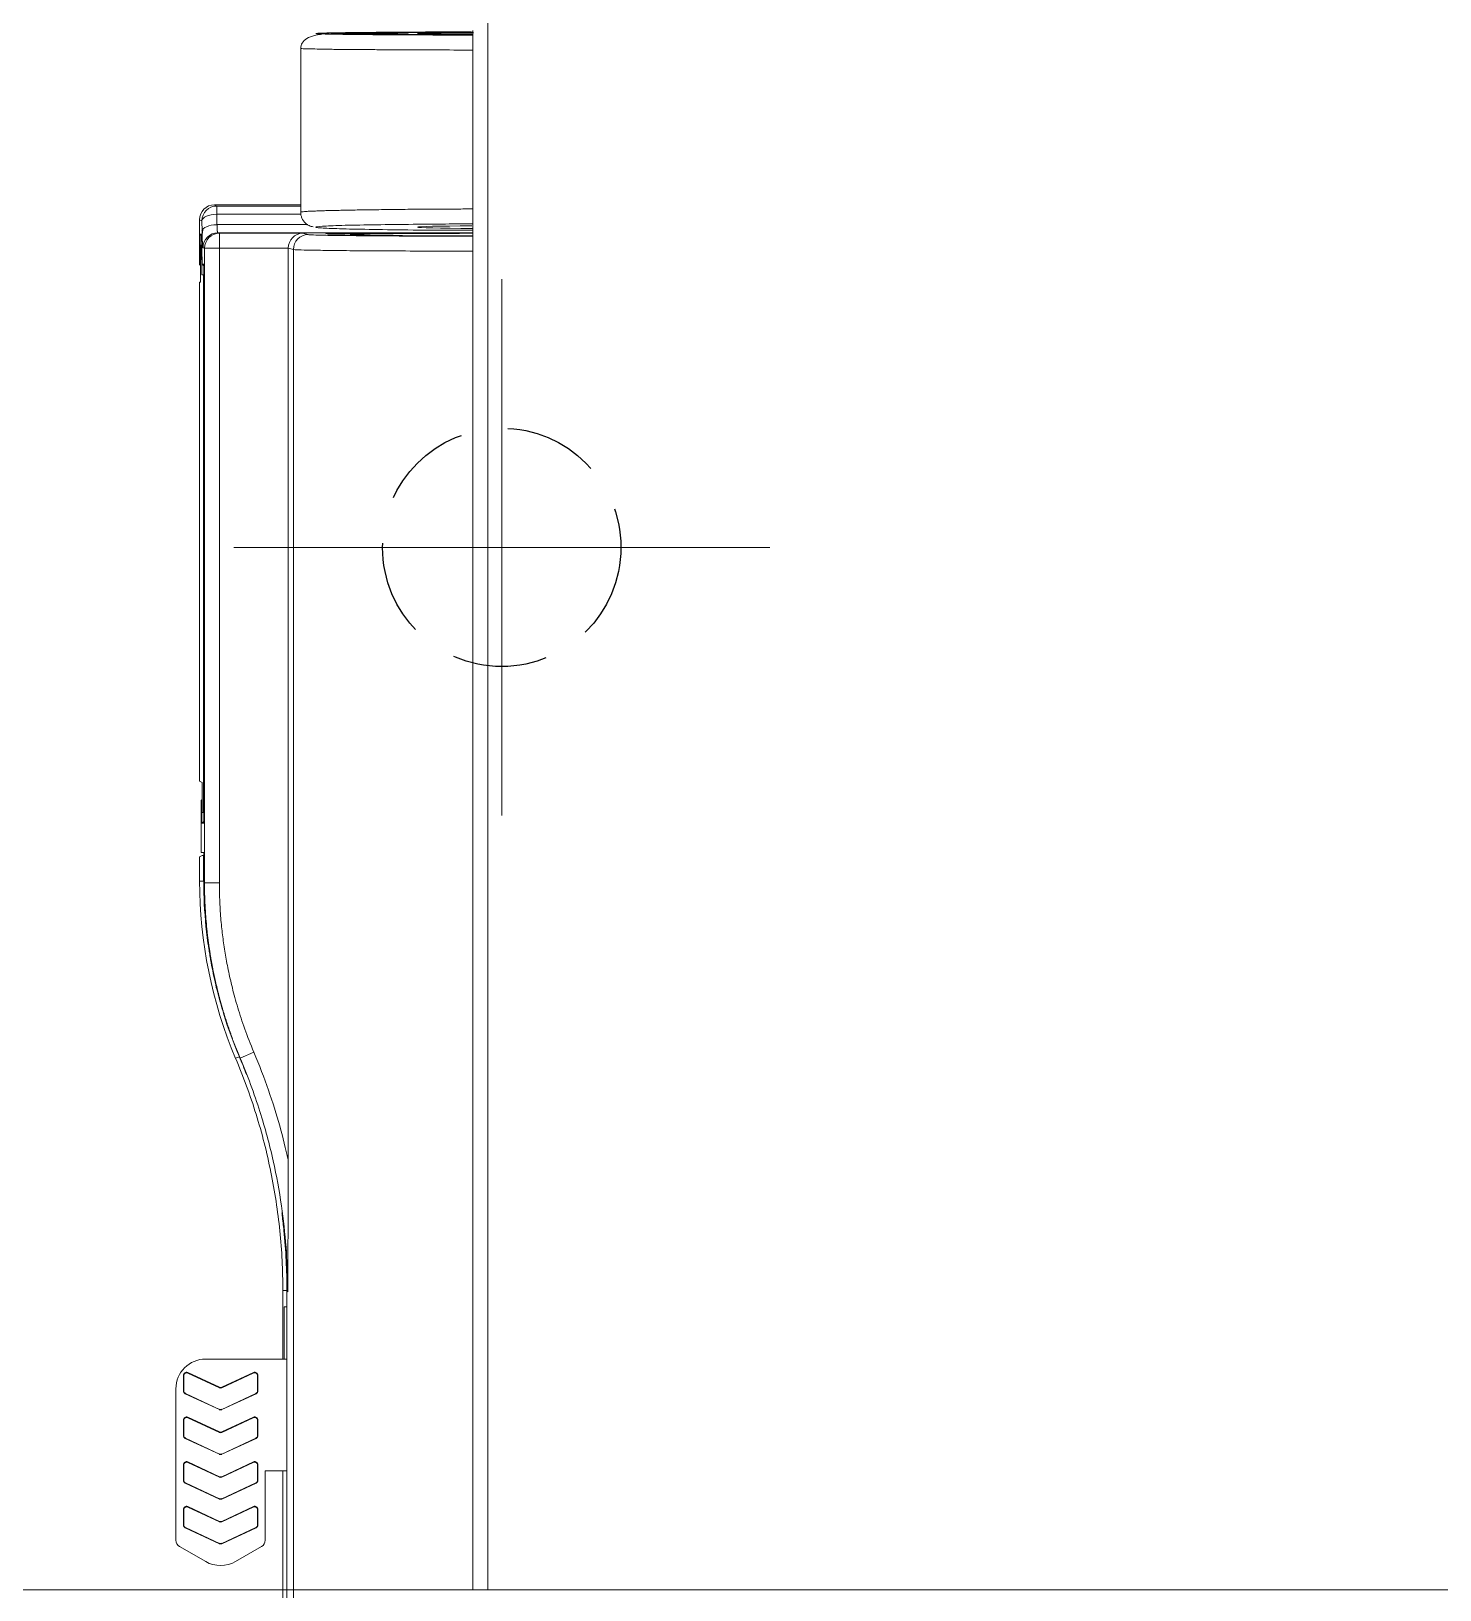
# Model space of a CAD drawing. Header units: millimetres. Extents: x 4840 to 6640, y -3623 to -1026.
# Drawn here: x 5308.3 to 5402.8, y -1909 to -1804.3 of the extents above; entities that cross this region are included whole.
import ezdxf
from ezdxf.lldxf.tags import DXFTag

# ---------------------------------------------------------------- set-up
doc = ezdxf.new("R2010")
doc.units = ezdxf.units.MM
doc.linetypes.add('DASHED2', pattern=[9.525, 6.35, -3.175])
for name, color, linetype in [('내부선 및 부속', 4, 'Continuous'), ('점선', 6, 'DASHED2'), ('중심선', 1, 'DASHED')]:
    doc.layers.add(name, color=color, linetype=linetype)
tags = doc.linetypes.add('DASHDOT', pattern=[70, 31, -13, 13, -13]).pattern_tags.tags
tags[10:11] = [DXFTag(74, 4), DXFTag(75, 0), DXFTag(340, '0'), DXFTag(46, 0.0), DXFTag(50, 0.0), DXFTag(44, 0.0), DXFTag(45, 0.0)]
tags[8:9] = [DXFTag(74, 4), DXFTag(75, 0), DXFTag(340, '0'), DXFTag(46, 0.0), DXFTag(50, 0.0), DXFTag(44, 0.0), DXFTag(45, 0.0)]
tags[6:7] = [DXFTag(74, 4), DXFTag(75, 0), DXFTag(340, '0'), DXFTag(46, 0.0), DXFTag(50, 0.0), DXFTag(44, 0.0), DXFTag(45, 0.0)]
tags[4:5] = [DXFTag(74, 4), DXFTag(75, 0), DXFTag(340, '0'), DXFTag(46, 0.0), DXFTag(50, 0.0), DXFTag(44, 0.0), DXFTag(45, 0.0)]
tags = doc.linetypes.add('DASHED', pattern=[25.72, 12.86, -12.86]).pattern_tags.tags
tags[6:7] = [DXFTag(74, 4), DXFTag(75, 0), DXFTag(340, '0'), DXFTag(46, 0.0), DXFTag(50, 0.0), DXFTag(44, 0.0), DXFTag(45, 0.0)]
tags[4:5] = [DXFTag(74, 4), DXFTag(75, 0), DXFTag(340, '0'), DXFTag(46, 0.0), DXFTag(50, 0.0), DXFTag(44, 0.0), DXFTag(45, 0.0)]

msp = doc.modelspace()

# ---------------------------------------------------------------- linework, layer by layer
at = {"layer": '내부선 및 부속', "lineweight": 18}
for p, q in [((5326.35, -1805.33), (5326.35, -1816.47)), ((5328.38, -1804.46), (5331.74, -1804.46)), ((5331.74, -1804.47), (5328.38, -1804.47)), ((5331.19, -1804.53), (5333.57, -1804.51)), ((5331.22, -1804.46), (5331.22, -1804.4)), ((5333.59, -1804.42), (5331.22, -1804.4)), ((5331.74, -1804.53), (5331.74, -1804.47)), ((5334.63, -1804.52), (5332.25, -1804.54)), ((5332.29, -1804.39), (5334.66, -1804.41)), ((5334.63, -1804.56), (5334.63, -1804.52)), ((5326.35, -1815.97), (5320.56, -1815.97)), ((5320.56, -1815.97), (5320.71, -1816.05)), ((5320.71, -1816.05), (5326.35, -1816.05)), ((5320.71, -1816.05), (5320.71, -1816.6)), ((5320.71, -1816.6), (5326.37, -1816.6)), ((5320.71, -1816.6), (5320.72, -1817.3)), ((5319.56, -1816.97), (5319.71, -1817.05)), ((5319.56, -1819.97), (5319.56, -1816.97)), ((5319.71, -1817.05), (5319.73, -1817.75)), ((5320.72, -1817.3), (5326.82, -1817.3)), ((5320.79, -1817.85), (5337.9, -1817.85)), ((5320.79, -1817.85), (5320.89, -1817.88)), ((5320.89, -1818.88), (5320.89, -1817.88)), ((5326.48, -1817.88), (5320.89, -1817.88)), ((5326.48, -1817.88), (5326.86, -1817.97)), ((5328, -1817.88), (5328.17, -1817.93)), ((5328.6, -1817.88), (5328.6, -1817.93)), ((5332.9, -1817.88), (5328.6, -1817.88)), ((5332.9, -1817.88), (5332.9, -1817.89)), ((5319.69, -1818.04), (5319.6, -1817.95)), ((5319.6, -1819.97), (5319.6, -1817.95)), ((5319.6, -1817.95), (5319.69, -1817.95)), ((5319.68, -1818.67), (5319.63, -1818.67)), ((5319.63, -1818.67), (5319.63, -1821.17)), ((5319.7, -1818.67), (5319.68, -1818.67)), ((5319.71, -1820.67), (5319.68, -1818.67)), ((5319.69, -1817.95), (5319.73, -1819.95)), ((5319.79, -1818.85), (5319.89, -1818.88)), ((5319.89, -1818.88), (5319.89, -1861.5)), ((5320.89, -1818.88), (5319.89, -1818.88)), ((5320.89, -1818.88), (5320.89, -1861.5)), ((5325.51, -1818.88), (5325.86, -1818.97)), ((5325.51, -1818.88), (5325.51, -1880.09)), ((5319.63, -1820.04), (5319.56, -1819.97)), ((5319.56, -1819.97), (5319.6, -1819.97)), ((5319.63, -1819.99), (5319.6, -1819.97)), ((5319.84, -1820.06), (5319.73, -1819.95)), ((5319.73, -1819.95), (5319.84, -1819.95)), ((5319.84, -1819.95), (5319.84, -1857.49)), ((5325.86, -1998.96), (5325.86, -1818.97)), ((5319.83, -1820.67), (5319.71, -1820.67)), ((5319.84, -1820.67), (5319.83, -1820.67)), ((5319.83, -1856.77), (5319.83, -1820.67)), ((5319.63, -1821.17), (5319.56, -1821.17)), ((5319.56, -1821.17), (5319.56, -1854.68)), ((5319.56, -1854.68), (5319.74, -1854.77)), ((5319.74, -1854.77), (5319.74, -1856.77)), ((5319.66, -1855.97), (5319.74, -1855.89)), ((5319.71, -1855.97), (5319.66, -1855.97)), ((5319.66, -1855.97), (5319.66, -1859.47)), ((5319.71, -1855.97), (5319.74, -1855.95)), ((5319.71, -1857.49), (5319.71, -1855.97)), ((5319.84, -1857.37), (5319.71, -1857.49)), ((5319.84, -1857.49), (5319.71, -1857.49)), ((5319.74, -1856.77), (5319.83, -1856.77)), ((5319.84, -1856.77), (5319.83, -1856.77)), ((5319.56, -1859.76), (5319.74, -1859.67)), ((5319.56, -1859.76), (5319.56, -1861.38)), ((5319.66, -1859.47), (5319.84, -1859.47)), ((5319.83, -1859.67), (5319.74, -1859.67)), ((5319.84, -1859.67), (5319.83, -1859.67)), ((5319.83, -1861.38), (5319.83, -1859.67)), ((5319.84, -1861.41), (5319.84, -1859.47)), ((5319.83, -1861.38), (5319.56, -1861.38)), ((5320.89, -1861.5), (5319.89, -1861.5)), ((5322.23, -1873.17), (5321.98, -1873.28)), ((5323.2, -1872.87), (5322.28, -1873.26)), ((5325.15, -1893.47), (5325.15, -1888.86)), ((5325.42, -1929.08), (5325.42, -1888.86)), ((5325.42, -1889.97), (5325.42, -1888.86)), ((5325.25, -1893.47), (5325.25, -1889.97)), ((5325.42, -1889.97), (5325.25, -1889.97)), ((5325.42, -1893.47), (5319.97, -1893.47)), ((5318.5, -1894.6), (5318.47, -1894.56)), ((5318.47, -1895.62), (5318.47, -1894.56)), ((5318.5, -1895.6), (5318.5, -1894.6)), ((5318.78, -1894.42), (5318.76, -1894.38)), ((5318.76, -1894.38), (5320.89, -1895.37)), ((5318.78, -1894.42), (5320.89, -1895.4)), ((5321.06, -1895.37), (5323.19, -1894.38)), ((5323.16, -1894.42), (5321.06, -1895.4)), ((5323.16, -1894.42), (5323.19, -1894.38)), ((5323.45, -1894.6), (5323.47, -1894.56)), ((5323.45, -1895.6), (5323.45, -1894.6)), ((5323.47, -1894.56), (5323.47, -1895.62)), ((5317.97, -1895.47), (5317.97, -1905.63)), ((5318.5, -1895.6), (5318.47, -1895.62)), ((5318.62, -1895.79), (5318.59, -1895.8)), ((5320.89, -1896.87), (5318.59, -1895.8)), ((5318.62, -1895.79), (5320.89, -1896.85)), ((5320.89, -1895.37), (5320.89, -1895.4)), ((5321.06, -1895.37), (5321.06, -1895.4)), ((5323.33, -1895.79), (5321.06, -1896.85)), ((5323.36, -1895.8), (5321.06, -1896.87)), ((5323.33, -1895.79), (5323.36, -1895.8)), ((5323.45, -1895.6), (5323.47, -1895.62)), ((5318.78, -1897.42), (5318.76, -1897.38)), ((5318.76, -1897.38), (5320.89, -1898.37)), ((5318.78, -1897.42), (5320.89, -1898.4)), ((5320.89, -1896.85), (5320.89, -1896.87)), ((5321.06, -1896.85), (5321.06, -1896.87)), ((5321.06, -1898.37), (5323.19, -1897.38)), ((5323.16, -1897.42), (5321.06, -1898.4)), ((5323.16, -1897.42), (5323.19, -1897.38)), ((5318.5, -1897.6), (5318.47, -1897.56)), ((5318.47, -1898.62), (5318.47, -1897.56)), ((5318.5, -1898.6), (5318.5, -1897.6)), ((5320.89, -1898.37), (5320.89, -1898.4)), ((5321.06, -1898.37), (5321.06, -1898.4)), ((5323.45, -1897.6), (5323.47, -1897.56)), ((5323.45, -1898.6), (5323.45, -1897.6)), ((5323.47, -1897.56), (5323.47, -1898.62)), ((5318.5, -1898.6), (5318.47, -1898.62)), ((5318.62, -1898.79), (5318.59, -1898.8)), ((5320.89, -1899.87), (5318.59, -1898.8)), ((5318.62, -1898.79), (5320.89, -1899.85)), ((5323.33, -1898.79), (5321.06, -1899.85)), ((5323.36, -1898.8), (5321.06, -1899.87)), ((5323.33, -1898.79), (5323.36, -1898.8)), ((5323.45, -1898.6), (5323.47, -1898.62)), ((5318.5, -1900.6), (5318.47, -1900.56)), ((5318.47, -1901.62), (5318.47, -1900.56)), ((5318.78, -1900.42), (5318.76, -1900.38)), ((5318.76, -1900.38), (5320.89, -1901.37)), ((5318.78, -1900.42), (5320.89, -1901.4)), ((5320.89, -1899.85), (5320.89, -1899.87)), ((5321.06, -1899.85), (5321.06, -1899.87)), ((5321.06, -1901.37), (5323.19, -1900.38)), ((5323.16, -1900.42), (5321.06, -1901.4)), ((5323.16, -1900.42), (5323.19, -1900.38)), ((5323.45, -1900.6), (5323.47, -1900.56)), ((5323.47, -1900.56), (5323.47, -1901.62)), ((5318.5, -1901.6), (5318.47, -1901.62)), ((5318.5, -1901.6), (5318.5, -1900.6)), ((5320.89, -1901.37), (5320.89, -1901.4)), ((5321.06, -1901.37), (5321.06, -1901.4)), ((5323.45, -1901.6), (5323.45, -1900.6)), ((5323.45, -1901.6), (5323.47, -1901.62)), ((5323.97, -1905.63), (5323.97, -1900.97)), ((5323.97, -1900.97), (5325.42, -1900.97)), ((5325.15, -1916.97), (5325.15, -1900.97)), ((5318.62, -1901.79), (5318.59, -1901.8)), ((5320.89, -1902.87), (5318.59, -1901.8)), ((5318.62, -1901.79), (5320.89, -1902.85)), ((5323.33, -1901.79), (5321.06, -1902.85)), ((5323.36, -1901.8), (5321.06, -1902.87)), ((5323.33, -1901.79), (5323.36, -1901.8)), ((5318.5, -1903.6), (5318.47, -1903.56)), ((5318.47, -1904.62), (5318.47, -1903.56)), ((5318.5, -1904.6), (5318.5, -1903.6)), ((5318.78, -1903.42), (5318.76, -1903.38)), ((5318.76, -1903.38), (5320.89, -1904.37)), ((5318.78, -1903.42), (5320.89, -1904.4)), ((5320.89, -1902.85), (5320.89, -1902.87)), ((5321.06, -1902.85), (5321.06, -1902.87)), ((5321.06, -1904.37), (5323.19, -1903.38)), ((5323.16, -1903.42), (5321.06, -1904.4)), ((5323.16, -1903.42), (5323.19, -1903.38)), ((5323.45, -1903.6), (5323.47, -1903.56)), ((5323.45, -1904.6), (5323.45, -1903.6)), ((5323.47, -1903.56), (5323.47, -1904.62)), ((5318.5, -1904.6), (5318.47, -1904.62)), ((5320.89, -1904.37), (5320.89, -1904.4)), ((5321.06, -1904.37), (5321.06, -1904.4)), ((5323.45, -1904.6), (5323.47, -1904.62)), ((5318.62, -1904.79), (5318.59, -1904.8)), ((5320.89, -1905.87), (5318.59, -1904.8)), ((5318.62, -1904.79), (5320.89, -1905.85)), ((5323.33, -1904.79), (5321.06, -1905.85)), ((5323.36, -1904.8), (5321.06, -1905.87)), ((5323.33, -1904.79), (5323.36, -1904.8)), ((5318.22, -1906.06), (5319.97, -1907.07)), ((5320.89, -1905.85), (5320.89, -1905.87)), ((5321.06, -1905.85), (5321.06, -1905.87)), ((5321.97, -1907.07), (5323.72, -1906.06))]:
    msp.add_line(p, q, dxfattribs=at)
for centre, radius, start, end in [((5350.02, -1861.38), 30.46, 180, 202.9994), ((5319.97, -1895.47), 2, 90, 180), ((5318.47, -1905.63), 0.5, 180, 240), ((5323.47, -1905.63), 0.5, 300, 0), ((5320.97, -1905.34), 2, 240, 300)]:
    msp.add_arc(centre, radius, start, end, dxfattribs=at)
for centre, major_axis, ratio, start_param, end_param in [((5339.85, -1804.47), (-11.5, 0), 0.008727, 5.560801, 6.217922), ((5339.85, -1804.47), (-11.5, 0), 0.008727, 0.065264, 0.717885), ((5339.85, -1804.47), (-8.15, 0), 0.008727, 5.587693, 6.19103), ((5339.85, -1804.47), (-8.15, 0), 0.008727, 0.092155, 0.690994), ((5339.85, -1804.47), (-11.5, 0), 0.008727, 0.848412, 1.397826), ((5339.85, -1804.47), (-11.5, 0), 0.008727, 4.879829, 5.430274), ((5339.85, -1804.47), (-5.65, 0), 0.008727, 5.056197, 6.283185), ((5339.85, -1804.47), (-5.65, 0), 0.008727, 0, 1.207942), ((5339.85, -1804.47), (-8.15, 0), 0.008727, 0.875304, 1.323866), ((5339.85, -1804.47), (-8.15, 0), 0.008727, 4.94733, 5.403383), ((5320.71, -1817.05), (0.447, 0.894), 0.999239, 0.46383, 2.034018), ((5320.71, -1817.05), (1, 0.017), 0.447159, 1.562989, 3.102565), ((5320.72, -1817.75), (1, 0.017), 0.447159, 1.56299, 3.102565), ((5320.79, -1818.85), (0.242, 0.97), 0.999353, 0.245038, 1.815533), ((5320.89, -1818.88), (0.242, 0.97), 0.999353, 0.245041, 1.815533), ((5326.48, -1818.88), (-0.122, -0.993), 0.964653, 3.268477, 4.834759), ((5328.6, -1817.88), (-0.6, 0), 0.008727, 4.712389, 6.318092), ((5339.85, -1817.97), (-11.5, 0), 0.008727, 5.324024, 5.868965), ((5339.85, -1817.97), (-10.18, 0), 0.008727, 4.906137, 6.283185), ((5332.9, -1817.88), (-0.6, 0), 0.008727, 2.182431, 4.712389), ((5339.85, -1817.47), (-5.65, 0), 0.017455, 5.075243, 6.283185), ((5339.85, -1817.47), (-5.65, 0), 0.017455, 0, 1.216729), ((5326.86, -1818.97), (0.242, 0.97), 0.999353, 0.245041, 1.815533), ((5328.77, -1817.93), (-0.6, 0), 0.008727, 0.034907, 2.727372), ((5339.85, -1817.97), (-10.18, 0), 0.008727, 0, 1.374987), ((5318.7, -1894.6), (-0.109, 0.171), 0.987001, 5.285566, 7.280804), ((5323.25, -1894.6), (0.109, 0.171), 0.987001, 5.285566, 7.280804), ((5318.7, -1895.6), (-0.17, -0.108), 0.994663, 5.718376, 6.847995), ((5320.97, -1895.19), (0, -0.201), 0.995373, 5.848627, 6.717744), ((5323.25, -1895.6), (0.17, -0.108), 0.994663, 5.718376, 6.847995), ((5318.7, -1897.6), (-0.109, 0.171), 0.987001, 5.285566, 7.280804), ((5320.97, -1896.66), (0, -0.201), 0.995373, 5.848627, 6.717744), ((5323.25, -1897.6), (0.109, 0.171), 0.987001, 5.285566, 7.280804), ((5320.97, -1898.19), (0, -0.201), 0.995373, 5.848627, 6.717744), ((5318.7, -1898.6), (-0.17, -0.108), 0.994663, 5.718376, 6.847995), ((5323.25, -1898.6), (0.17, -0.108), 0.994663, 5.718376, 6.847995), ((5318.7, -1900.6), (-0.109, 0.171), 0.987001, 5.285566, 7.280804), ((5320.97, -1899.66), (0, -0.201), 0.995373, 5.848627, 6.717744), ((5323.25, -1900.6), (0.109, 0.171), 0.987001, 5.285566, 7.280804), ((5318.7, -1901.6), (-0.17, -0.108), 0.994663, 5.718376, 6.847995), ((5320.97, -1901.19), (0, -0.201), 0.995373, 5.848627, 6.717744), ((5323.25, -1901.6), (0.17, -0.108), 0.994663, 5.718376, 6.847995), ((5318.7, -1903.6), (-0.109, 0.171), 0.987001, 5.285566, 7.280804), ((5320.97, -1902.66), (0, -0.201), 0.995373, 5.848627, 6.717744), ((5323.25, -1903.6), (0.109, 0.171), 0.987001, 5.285566, 7.280804), ((5318.7, -1904.6), (-0.17, -0.108), 0.994663, 5.718376, 6.847995), ((5320.97, -1904.19), (0, -0.201), 0.995373, 5.848627, 6.717744), ((5323.25, -1904.6), (0.17, -0.108), 0.994663, 5.718376, 6.847995), ((5320.97, -1905.66), (0, -0.201), 0.995373, 5.848627, 6.717744)]:
    msp.add_ellipse(centre, major_axis=major_axis, ratio=ratio, start_param=start_param, end_param=end_param, dxfattribs=at)
at = {"layer": '내부선 및 부속', "lineweight": 18, "extrusion": (0, 0, -1)}
for centre, major_axis, ratio, start_param, end_param in [((5320.56, -1816.97), (0.895, -0.447), 0.999239, 2.678371, 4.248559), ((5318.68, -1894.56), (-0.109, 0.171), 0.987001, 5.285566, 7.280804), ((5323.27, -1894.56), (0.109, 0.171), 0.987001, 5.285566, 7.280804), ((5318.68, -1895.62), (-0.17, -0.108), 0.994663, 5.718376, 6.847995), ((5323.27, -1895.62), (0.17, -0.108), 0.994663, 5.718376, 6.847995), ((5318.68, -1897.56), (-0.109, 0.171), 0.987001, 5.285566, 7.280804), ((5323.27, -1897.56), (0.109, 0.171), 0.987001, 5.285566, 7.280804), ((5318.68, -1898.62), (-0.17, -0.108), 0.994663, 5.718376, 6.847995), ((5323.27, -1898.62), (0.17, -0.108), 0.994663, 5.718376, 6.847995), ((5318.68, -1900.56), (-0.109, 0.171), 0.987001, 5.285566, 7.280804), ((5323.27, -1900.56), (0.109, 0.171), 0.987001, 5.285566, 7.280804), ((5318.68, -1901.62), (-0.17, -0.108), 0.994663, 5.718376, 6.847995), ((5323.27, -1901.62), (0.17, -0.108), 0.994663, 5.718376, 6.847995), ((5318.68, -1903.56), (-0.109, 0.171), 0.987001, 5.285566, 7.280804), ((5323.27, -1903.56), (0.109, 0.171), 0.987001, 5.285566, 7.280804), ((5318.68, -1904.62), (-0.17, -0.108), 0.994663, 5.718376, 6.847995), ((5323.27, -1904.62), (0.17, -0.108), 0.994663, 5.718376, 6.847995)]:
    msp.add_ellipse(centre, major_axis=major_axis, ratio=ratio, start_param=start_param, end_param=end_param, dxfattribs=at)
at = {"layer": '내부선 및 부속', "lineweight": 18, "extrusion": (1.38778e-14, 6.12323e-17, -1)}
for centre in [(5320.97, -1895.22), (5320.97, -1896.69), (5320.97, -1898.22), (5320.97, -1899.69), (5320.97, -1901.22), (5320.97, -1902.69), (5320.97, -1904.22), (5320.97, -1905.69)]:
    msp.add_ellipse(centre, major_axis=(0, -0.201), ratio=0.995373, start_param=5.848627, end_param=6.717744, dxfattribs=at)
at = {"layer": '내부선 및 부속', "lineweight": 18}
for points, degree, knots in [([(5769.6, -1823.59), (5769.56, -1823.54), (5769.47, -1823.44), (5769.33, -1823.29), (5769.19, -1823.13), (5769.05, -1822.98), (5768.91, -1822.82), (5768.77, -1822.66), (5768.63, -1822.51), (5768.49, -1822.35), (5768.34, -1822.19), (5768.2, -1822.03), (5768.05, -1821.87), (5767.9, -1821.7), (5767.75, -1821.54), (5767.6, -1821.38), (5767.45, -1821.21), (5767.3, -1821.05), (5767.15, -1820.88), (5766.99, -1820.71), (5766.83, -1820.54), (5766.68, -1820.37), (5766.52, -1820.2), (5766.36, -1820.03), (5766.2, -1819.86), (5766.04, -1819.69), (5765.87, -1819.51), (5765.71, -1819.34), (5765.54, -1819.16), (5765.37, -1818.98), (5765.21, -1818.81), (5765.04, -1818.63), (5764.87, -1818.45), (5764.69, -1818.27), (5764.52, -1818.09), (5764.35, -1817.91), (5764.17, -1817.73), (5763.99, -1817.54), (5763.82, -1817.36), (5763.64, -1817.17), (5763.46, -1816.99), (5763.27, -1816.8), (5763.09, -1816.61), (5762.91, -1816.42), (5762.72, -1816.24), (5762.54, -1816.05), (5762.35, -1815.86), (5762.16, -1815.66), (5761.97, -1815.47), (5761.78, -1815.28), (5761.58, -1815.08), (5761.39, -1814.89), (5761.19, -1814.69), (5761, -1814.5), (5760.54, -1814.04), (5759.81, -1813.33), (5758.83, -1812.37), (5757.86, -1811.44), (5756.9, -1810.52), (5755.87, -1809.56), (5754.74, -1808.5), (5753.46, -1807.34), (5752.1, -1806.12), (5750.23, -1804.46), (5747.83, -1802.38), (5744.86, -1799.89), (5741.76, -1797.37), (5738.51, -1794.8), (5735.14, -1792.23), (5731.67, -1789.66), (5728.03, -1787.05), (5724.87, -1784.87), (5722.19, -1783.06), (5720.07, -1781.66), (5717.89, -1780.24), (5715.81, -1778.92), (5713.82, -1777.68), (5711.87, -1776.48), (5709.87, -1775.27), (5707.97, -1774.15), (5705.82, -1772.89), (5703.04, -1771.31), (5699.24, -1769.21), (5695.25, -1767.08), (5691.75, -1765.29), (5689, -1763.91), (5686.46, -1762.67), (5684.11, -1761.55), (5682, -1760.57), (5680.19, -1759.74), (5678.39, -1758.93), (5676.34, -1758.02), (5674.12, -1757.06), (5671.81, -1756.08), (5669.93, -1755.3), (5668.06, -1754.54), (5665.77, -1753.62), (5662.8, -1752.47), (5659.72, -1751.31), (5657.1, -1750.35), (5654.49, -1749.42), (5651.27, -1748.31), (5647.88, -1747.19), (5644.89, -1746.24), (5642.42, -1745.48), (5640.03, -1744.76), (5637.86, -1744.13), (5635.92, -1743.58), (5633.92, -1743.03), (5631.61, -1742.41), (5629.23, -1741.8), (5626.79, -1741.19), (5623.39, -1740.37), (5618.67, -1739.3), (5614.24, -1738.37), (5610.97, -1737.73), (5609.17, -1737.38), (5607.2, -1737.01), (5605.05, -1736.61), (5602.73, -1736.2), (5599.9, -1735.71), (5596.84, -1735.2), (5593.6, -1734.68), (5590.3, -1734.16), (5586.72, -1733.62), (5583.38, -1733.13), (5581.05, -1732.79), (5579.58, -1732.58), (5578.37, -1732.41), (5576.81, -1732.19), (5574.91, -1731.92), (5572, -1731.52), (5566.81, -1730.81), (5560.79, -1730.02), (5554.75, -1729.25), (5550.04, -1728.66), (5545.32, -1728.08), (5540.61, -1727.52), (5536.84, -1727.08), (5534, -1726.76), (5532.07, -1726.54), (5530.07, -1726.31), (5528, -1726.08), (5525.86, -1725.85), (5523.64, -1725.6), (5521.36, -1725.36), (5519, -1725.11), (5515.65, -1724.75), (5511.03, -1724.27), (5504.85, -1723.65), (5498.22, -1723), (5491.58, -1722.38), (5485.42, -1721.81), (5478.69, -1721.21), (5471.23, -1720.58), (5462.87, -1719.9), (5454.5, -1719.26), (5446.13, -1718.65), (5438.51, -1718.14), (5431.5, -1717.69), (5424.97, -1717.3), (5418.04, -1716.9), (5411.84, -1716.58), (5406.61, -1716.32), (5402.59, -1716.14), (5398.87, -1715.97), (5396.1, -1715.85), (5394.16, -1715.77), (5392.96, -1715.73), (5391.75, -1715.68), (5390.54, -1715.63), (5389.32, -1715.59), (5388.1, -1715.54), (5386.87, -1715.5), (5385.64, -1715.45), (5384.4, -1715.41), (5383.16, -1715.37), (5381.91, -1715.33), (5380.66, -1715.28), (5379.4, -1715.24), (5378.56, -1715.22), (5378.14, -1715.21)], 3, [0, 0, 0, 0, 0.000488, 0.000979, 0.001474, 0.001972, 0.002474, 0.002979, 0.003488, 0.004, 0.004516, 0.005035, 0.005558, 0.006084, 0.006614, 0.007147, 0.007684, 0.008224, 0.008767, 0.009314, 0.009865, 0.010419, 0.010977, 0.011538, 0.012102, 0.01267, 0.013242, 0.013817, 0.014396, 0.014978, 0.015563, 0.016152, 0.016745, 0.017341, 0.01794, 0.018543, 0.019149, 0.019759, 0.020373, 0.02099, 0.02161, 0.022234, 0.022861, 0.023492, 0.024127, 0.024764, 0.025406, 0.026051, 0.026699, 0.027351, 0.028006, 0.028665, 0.029327, 0.029992, 0.030662, 0.033993, 0.037273, 0.040501, 0.043676, 0.046799, 0.050667, 0.054793, 0.059177, 0.063817, 0.072758, 0.082022, 0.091601, 0.101487, 0.111782, 0.122119, 0.132461, 0.143985, 0.149647, 0.155743, 0.162267, 0.168308, 0.173428, 0.179132, 0.184735, 0.190238, 0.194972, 0.202655, 0.213238, 0.226162, 0.235103, 0.241477, 0.248257, 0.255435, 0.260213, 0.264971, 0.26971, 0.274429, 0.28107, 0.287084, 0.292481, 0.295686, 0.301592, 0.310168, 0.318593, 0.325259, 0.330187, 0.338472, 0.349736, 0.355826, 0.361072, 0.368323, 0.373718, 0.377278, 0.38286, 0.38859, 0.394469, 0.400495, 0.406667, 0.419632, 0.435224, 0.439191, 0.443582, 0.448394, 0.453625, 0.459274, 0.465337, 0.474265, 0.48152, 0.488915, 0.49827, 0.507535, 0.513177, 0.515211, 0.518186, 0.521967, 0.526551, 0.531937, 0.543129, 0.564148, 0.575532, 0.58691, 0.598282, 0.609654, 0.621027, 0.625518, 0.630175, 0.635001, 0.639993, 0.645155, 0.650485, 0.655986, 0.661658, 0.667502, 0.680184, 0.695048, 0.712121, 0.728094, 0.742917, 0.756568, 0.77665, 0.796748, 0.81684, 0.836932, 0.857041, 0.871725, 0.887386, 0.904024, 0.921636, 0.932, 0.941637, 0.950546, 0.958729, 0.961598, 0.964479, 0.967372, 0.970277, 0.973194, 0.976124, 0.979066, 0.98202, 0.984986, 0.987964, 0.990955, 0.993958, 0.996973, 1, 1, 1, 1]), ([(5328.27, -1804.47), (5328.23, -1804.47), (5327.82, -1804.49), (5327.32, -1804.58), (5326.77, -1804.76), (5326.43, -1805.07), (5326.36, -1805.34), (5326.35, -1805.49)], 3, [0, 0, 0, 0, 0.038028, 0.366306, 0.61833, 0.820758, 1, 1, 1, 1]), ([(5337.79, -1804.36), (5337.39, -1804.36), (5335.96, -1804.36), (5333.6, -1804.37), (5331.02, -1804.39), (5329.02, -1804.41), (5327.72, -1804.44), (5327.22, -1804.47), (5327.54, -1804.49), (5328.67, -1804.52), (5330.53, -1804.54), (5332.98, -1804.56), (5335.54, -1804.57), (5337.15, -1804.57), (5337.9, -1804.58)], 3, [0, 0, 0, 0, 0.032611, 0.120827, 0.209043, 0.297259, 0.385475, 0.473691, 0.561907, 0.650123, 0.738339, 0.826555, 0.914771, 1, 1, 1, 1]), ([(5326.35, -1805.47), (5326.35, -1805.47), (5326.36, -1805.47), (5326.39, -1805.48), (5326.44, -1805.48), (5326.59, -1805.49), (5326.69, -1805.49), (5326.96, -1805.5), (5327.12, -1805.5), (5327.5, -1805.51), (5327.72, -1805.52), (5328.09, -1805.52), (5328.23, -1805.52), (5328.44, -1805.53), (5328.54, -1805.53), (5328.68, -1805.53), (5328.74, -1805.53), (5328.78, -1805.53), (5328.79, -1805.53), (5328.8, -1805.53), (5328.81, -1805.53), (5328.81, -1805.53), (5328.81, -1805.53), (5328.81, -1805.53), (5328.81, -1805.53), (5328.81, -1805.53), (5328.81, -1805.53), (5328.81, -1805.53), (5329.08, -1805.53), (5329.38, -1805.54), (5330, -1805.54), (5330.33, -1805.55), (5331.01, -1805.55), (5331.37, -1805.55), (5332.12, -1805.56), (5332.51, -1805.56), (5333.7, -1805.57), (5334.54, -1805.57), (5336.22, -1805.57), (5337.06, -1805.58), (5337.9, -1805.58)], 3, [0, 0, 0, 0, 0.025047, 0.025047, 0.07204, 0.07204, 0.119032, 0.119032, 0.166025, 0.166025, 0.213017, 0.213017, 0.236513, 0.236513, 0.248262, 0.254136, 0.257073, 0.258541, 0.259275, 0.259643, 0.259826, 0.259918, 0.259964, 0.259987, 0.259998, 0.260004, 0.260004, 0.26001, 0.26001, 0.353995, 0.353995, 0.44798, 0.44798, 0.541964, 0.541964, 0.635949, 0.635949, 0.823919, 0.823919, 1, 1, 1, 1]), ([(5326.35, -1816.47), (5326.35, -1816.47), (5326.35, -1816.47), (5326.35, -1816.46), (5326.36, -1816.46), (5326.38, -1816.45), (5326.39, -1816.45), (5326.41, -1816.45), (5326.42, -1816.45), (5326.43, -1816.44), (5326.43, -1816.44), (5326.43, -1816.44), (5326.43, -1816.44), (5326.43, -1816.44), (5326.43, -1816.44), (5326.43, -1816.44), (5326.43, -1816.44), (5326.43, -1816.44), (5326.48, -1816.44), (5326.53, -1816.43), (5326.68, -1816.42), (5326.76, -1816.41), (5326.95, -1816.4), (5327.06, -1816.4), (5327.28, -1816.39), (5327.41, -1816.38), (5327.66, -1816.37), (5327.8, -1816.37), (5328.08, -1816.36), (5328.22, -1816.36), (5328.52, -1816.35), (5328.67, -1816.35), (5328.89, -1816.34), (5329.01, -1816.34), (5329.14, -1816.34), (5329.2, -1816.33), (5329.24, -1816.33), (5329.25, -1816.33), (5329.26, -1816.33), (5329.27, -1816.33), (5329.27, -1816.33), (5329.27, -1816.33), (5329.27, -1816.33), (5329.27, -1816.33), (5329.27, -1816.33), (5329.64, -1816.32), (5330.04, -1816.32), (5330.88, -1816.3), (5331.32, -1816.3), (5332.23, -1816.29), (5332.7, -1816.28), (5333.66, -1816.27), (5334.15, -1816.27), (5335.14, -1816.26), (5335.64, -1816.26), (5336.27, -1816.26), (5336.43, -1816.26), (5336.59, -1816.26), (5336.63, -1816.26), (5336.64, -1816.26), (5336.65, -1816.26), (5336.65, -1816.26), (5336.65, -1816.26), (5336.65, -1816.26), (5336.65, -1816.26), (5336.67, -1816.26), (5336.73, -1816.26), (5336.96, -1816.25), (5337.18, -1816.25), (5337.54, -1816.25), (5337.72, -1816.25), (5337.9, -1816.25)], 3, [0, 0, 0, 0, 0.002633, 0.002633, 0.025325, 0.025325, 0.036671, 0.042344, 0.045181, 0.046599, 0.047308, 0.047663, 0.04784, 0.047929, 0.047973, 0.047995, 0.047995, 0.048017, 0.048017, 0.093402, 0.093402, 0.138786, 0.138786, 0.18417, 0.18417, 0.229555, 0.229555, 0.274939, 0.274939, 0.320324, 0.320324, 0.365708, 0.365708, 0.3884, 0.399746, 0.405419, 0.408256, 0.409674, 0.410383, 0.410738, 0.410915, 0.411004, 0.411048, 0.411048, 0.411092, 0.411092, 0.501861, 0.501861, 0.59263, 0.59263, 0.683399, 0.683399, 0.774167, 0.774167, 0.864936, 0.864936, 0.887628, 0.893301, 0.89472, 0.895074, 0.895163, 0.895207, 0.895207, 0.895251, 0.895429, 0.896138, 0.898974, 0.910321, 0.955705, 0.955705, 1, 1, 1, 1]), ([(5326.35, -1816.44), (5326.35, -1816.51), (5326.36, -1816.65), (5326.41, -1816.82), (5326.47, -1816.95), (5326.53, -1817.03), (5326.58, -1817.11), (5326.74, -1817.29), (5326.93, -1817.38), (5327.1, -1817.44), (5327.19, -1817.44)], 3, [0, 0, 0, 0, 0.086741, 0.166245, 0.203231, 0.240105, 0.279812, 0.325991, 0.641175, 1, 1, 1, 1]), ([(5319.73, -1817.75), (5319.73, -1817.75), (5319.73, -1817.76), (5319.73, -1817.78), (5319.73, -1817.8), (5319.73, -1817.82), (5319.73, -1817.84), (5319.73, -1817.86), (5319.73, -1817.88), (5319.73, -1817.9), (5319.73, -1817.92), (5319.73, -1817.94), (5319.73, -1817.96), (5319.73, -1817.98), (5319.73, -1817.99), (5319.73, -1818.01), (5319.73, -1818.03), (5319.73, -1818.05), (5319.73, -1818.07), (5319.73, -1818.09), (5319.73, -1818.11), (5319.73, -1818.12), (5319.73, -1818.14), (5319.74, -1818.16), (5319.74, -1818.18), (5319.74, -1818.2), (5319.74, -1818.22), (5319.74, -1818.23), (5319.74, -1818.25), (5319.74, -1818.27), (5319.74, -1818.28), (5319.74, -1818.3), (5319.74, -1818.32), (5319.74, -1818.34), (5319.74, -1818.35), (5319.74, -1818.37), (5319.74, -1818.39), (5319.74, -1818.4), (5319.74, -1818.42), (5319.75, -1818.43), (5319.75, -1818.45), (5319.75, -1818.46), (5319.75, -1818.48), (5319.75, -1818.49), (5319.75, -1818.51), (5319.75, -1818.52), (5319.75, -1818.54), (5319.75, -1818.55), (5319.75, -1818.57), (5319.75, -1818.58), (5319.75, -1818.59), (5319.75, -1818.61), (5319.76, -1818.62), (5319.76, -1818.63), (5319.76, -1818.64), (5319.76, -1818.65), (5319.76, -1818.67), (5319.76, -1818.68), (5319.76, -1818.69), (5319.76, -1818.7), (5319.76, -1818.71), (5319.76, -1818.72), (5319.76, -1818.72), (5319.76, -1818.73), (5319.77, -1818.74), (5319.77, -1818.75), (5319.77, -1818.76), (5319.77, -1818.77), (5319.77, -1818.77), (5319.77, -1818.78), (5319.77, -1818.79), (5319.77, -1818.8), (5319.77, -1818.81), (5319.77, -1818.81), (5319.78, -1818.82), (5319.78, -1818.83), (5319.78, -1818.83), (5319.78, -1818.84), (5319.78, -1818.84), (5319.78, -1818.85), (5319.78, -1818.85), (5319.79, -1818.85), (5319.79, -1818.85), (5319.79, -1818.85)], 3, [0, 0, 0, 0, 0.00985, 0.019751, 0.029703, 0.039706, 0.049759, 0.059863, 0.070017, 0.080221, 0.090476, 0.10078, 0.111134, 0.121537, 0.131989, 0.142491, 0.153041, 0.16364, 0.174287, 0.184982, 0.195725, 0.206516, 0.217354, 0.228239, 0.239172, 0.25015, 0.261175, 0.272247, 0.283364, 0.294528, 0.305739, 0.316997, 0.328301, 0.339652, 0.35105, 0.362495, 0.373987, 0.385526, 0.397112, 0.408746, 0.420427, 0.432155, 0.443931, 0.455754, 0.467625, 0.479543, 0.491509, 0.503523, 0.515585, 0.527695, 0.539852, 0.552058, 0.564313, 0.576615, 0.588966, 0.601366, 0.613814, 0.626312, 0.638858, 0.651453, 0.661005, 0.671067, 0.681639, 0.692721, 0.704313, 0.716415, 0.729028, 0.742152, 0.755788, 0.769934, 0.784591, 0.799758, 0.815435, 0.831622, 0.848317, 0.865519, 0.883227, 0.901439, 0.920154, 0.939371, 0.959085, 0.979296, 1, 1, 1, 1]), ([(5320.72, -1817.3), (5320.73, -1817.3), (5320.73, -1817.31), (5320.73, -1817.33), (5320.73, -1817.34), (5320.73, -1817.35), (5320.73, -1817.37), (5320.73, -1817.38), (5320.73, -1817.4), (5320.73, -1817.41), (5320.73, -1817.42), (5320.73, -1817.44), (5320.73, -1817.45), (5320.73, -1817.47), (5320.73, -1817.48), (5320.73, -1817.49), (5320.73, -1817.51), (5320.74, -1817.52), (5320.74, -1817.53), (5320.74, -1817.54), (5320.74, -1817.56), (5320.74, -1817.57), (5320.74, -1817.58), (5320.74, -1817.59), (5320.74, -1817.61), (5320.74, -1817.62), (5320.74, -1817.63), (5320.74, -1817.64), (5320.75, -1817.65), (5320.75, -1817.66), (5320.75, -1817.67), (5320.75, -1817.68), (5320.75, -1817.69), (5320.75, -1817.7), (5320.75, -1817.71), (5320.75, -1817.72), (5320.75, -1817.73), (5320.76, -1817.74), (5320.76, -1817.75), (5320.76, -1817.76), (5320.76, -1817.76), (5320.76, -1817.77), (5320.76, -1817.78), (5320.76, -1817.79), (5320.77, -1817.8), (5320.77, -1817.81), (5320.77, -1817.81), (5320.77, -1817.82), (5320.77, -1817.83), (5320.77, -1817.83), (5320.78, -1817.84), (5320.78, -1817.84), (5320.78, -1817.85), (5320.78, -1817.85), (5320.78, -1817.85), (5320.79, -1817.85), (5320.79, -1817.85)], 3, [0, 0, 0, 0, 0.014513, 0.029117, 0.043813, 0.0586, 0.073479, 0.088449, 0.103511, 0.118664, 0.133909, 0.149245, 0.164673, 0.180193, 0.195804, 0.211507, 0.227302, 0.243188, 0.259166, 0.275236, 0.291397, 0.30765, 0.323995, 0.340432, 0.35696, 0.37358, 0.390292, 0.407095, 0.423991, 0.440978, 0.458057, 0.475228, 0.49249, 0.506766, 0.521751, 0.537443, 0.553843, 0.570952, 0.588769, 0.607294, 0.626527, 0.646468, 0.667117, 0.688475, 0.71054, 0.733314, 0.756796, 0.780986, 0.805884, 0.831491, 0.857805, 0.884828, 0.912559, 0.940998, 0.970145, 1, 1, 1, 1]), ([(5327.48, -1817.5), (5327.39, -1817.49), (5327.27, -1817.46), (5327.68, -1817.41), (5328.99, -1817.35), (5331.07, -1817.31), (5333.59, -1817.28), (5335.91, -1817.26), (5337.31, -1817.25), (5337.9, -1817.25)], 3, [0, 0, 0, 0, 0.091398, 0.24893, 0.406463, 0.563995, 0.721527, 0.879059, 1, 1, 1, 1]), ([(5337.88, -1817.68), (5337.43, -1817.68), (5335.92, -1817.68), (5333.46, -1817.66), (5330.84, -1817.62), (5328.84, -1817.58), (5327.84, -1817.53), (5327.54, -1817.51), (5327.48, -1817.5)], 3, [0, 0, 0, 0, 0.085401, 0.292333, 0.499264, 0.706196, 0.913127, 1, 1, 1, 1]), ([(5326.86, -1817.97), (5326.89, -1817.98), (5327.13, -1817.99), (5327.95, -1818.02), (5329.23, -1818.03), (5330.71, -1818.05), (5331.79, -1818.06), (5332.23, -1818.06)], 3, [0, 0, 0, 0, 0.215008, 0.430015, 0.645023, 0.86003, 1, 1, 1, 1]), ([(5332.23, -1818.06), (5332.47, -1818.06), (5333.41, -1818.07), (5335.2, -1818.07), (5336.91, -1818.08), (5337.81, -1818.08), (5337.89, -1818.08)], 3, [0, 0, 0, 0, 0.143092, 0.553096, 0.9631, 1, 1, 1, 1]), ([(5325.86, -1818.97), (5325.89, -1818.98), (5326.01, -1818.99), (5326.41, -1819), (5326.7, -1819.01), (5327.43, -1819.02), (5327.87, -1819.03), (5328.9, -1819.04), (5329.48, -1819.05), (5330.77, -1819.06), (5331.47, -1819.06), (5332.98, -1819.07), (5333.78, -1819.07), (5335.44, -1819.08), (5336.3, -1819.08), (5337.42, -1819.08), (5337.66, -1819.08), (5337.9, -1819.08)], 3, [0, 0, 0, 0, 0.137514, 0.137514, 0.275028, 0.275028, 0.412541, 0.412541, 0.550055, 0.550055, 0.687569, 0.687569, 0.825083, 0.825083, 0.962596, 0.962596, 1, 1, 1, 1]), ([(5319.84, -1861.41), (5319.84, -1862.42), (5319.89, -1863.42), (5320.04, -1864.92), (5320.1, -1865.42), (5320.2, -1866.05), (5320.22, -1866.17), (5320.26, -1866.42), (5320.28, -1866.54), (5320.34, -1866.92), (5320.39, -1867.16), (5320.54, -1867.9), (5320.65, -1868.4), (5320.84, -1869.13), (5320.91, -1869.37), (5321.01, -1869.73), (5321.05, -1869.86), (5321.12, -1870.1), (5321.15, -1870.22), (5321.49, -1871.3), (5321.84, -1872.25), (5322.23, -1873.17)], 3, [0, 0, 0, 0, 0.25, 0.25, 0.375, 0.375, 0.40625, 0.40625, 0.4375, 0.4375, 0.5, 0.5, 0.625, 0.625, 0.6875, 0.6875, 0.71875, 0.71875, 0.75, 0.75, 1, 1, 1, 1]), ([(5319.89, -1861.5), (5319.89, -1861.53), (5319.89, -1861.58), (5319.89, -1861.67), (5319.89, -1861.75), (5319.89, -1861.84), (5319.89, -1861.92), (5319.89, -1862.01), (5319.9, -1862.09), (5319.9, -1862.18), (5319.9, -1862.27), (5319.9, -1862.35), (5319.91, -1862.44), (5319.91, -1862.53), (5319.91, -1862.61), (5319.91, -1862.7), (5319.92, -1862.79), (5319.92, -1862.88), (5319.93, -1862.97), (5319.93, -1863.06), (5319.94, -1863.14), (5319.94, -1863.23), (5319.95, -1863.32), (5319.95, -1863.41), (5319.96, -1863.5), (5319.96, -1863.6), (5319.97, -1863.69), (5319.98, -1863.78), (5319.98, -1863.87), (5319.99, -1863.96), (5320, -1864.05), (5320.01, -1864.14), (5320.02, -1864.24), (5320.02, -1864.33), (5320.03, -1864.42), (5320.04, -1864.52), (5320.05, -1864.61), (5320.06, -1864.7), (5320.07, -1864.8), (5320.08, -1864.89), (5320.09, -1864.99), (5320.1, -1865.08), (5320.12, -1865.18), (5320.13, -1865.27), (5320.14, -1865.37), (5320.15, -1865.46), (5320.17, -1865.56), (5320.18, -1865.66), (5320.19, -1865.75), (5320.21, -1865.85), (5320.22, -1865.95), (5320.24, -1866.05), (5320.25, -1866.14), (5320.27, -1866.24), (5320.28, -1866.34), (5320.3, -1866.44), (5320.32, -1866.54), (5320.33, -1866.64), (5320.35, -1866.73), (5320.37, -1866.83), (5320.39, -1866.93), (5320.4, -1867.03), (5320.42, -1867.13), (5320.44, -1867.23), (5320.46, -1867.33), (5320.48, -1867.44), (5320.5, -1867.54), (5320.52, -1867.64), (5320.54, -1867.74), (5320.57, -1867.84), (5320.59, -1867.94), (5320.61, -1868.04), (5320.63, -1868.15), (5320.66, -1868.25), (5320.68, -1868.35), (5320.71, -1868.45), (5320.73, -1868.56), (5320.76, -1868.66), (5320.78, -1868.76), (5320.81, -1868.87), (5320.83, -1868.97), (5320.86, -1869.08), (5320.89, -1869.18), (5320.92, -1869.29), (5320.94, -1869.39), (5320.97, -1869.49), (5321, -1869.6), (5321.03, -1869.7), (5321.06, -1869.81), (5321.09, -1869.92), (5321.12, -1870.02), (5321.15, -1870.13), (5321.19, -1870.23), (5321.22, -1870.34), (5321.25, -1870.45), (5321.28, -1870.55), (5321.32, -1870.66), (5321.35, -1870.77), (5321.39, -1870.87), (5321.42, -1870.98), (5321.46, -1871.09), (5321.5, -1871.2), (5321.53, -1871.3), (5321.57, -1871.41), (5321.61, -1871.52), (5321.65, -1871.63), (5321.68, -1871.73), (5321.72, -1871.84), (5321.76, -1871.95), (5321.8, -1872.06), (5321.85, -1872.17), (5321.89, -1872.28), (5321.93, -1872.39), (5321.97, -1872.5), (5322.01, -1872.6), (5322.06, -1872.71), (5322.1, -1872.82), (5322.15, -1872.93), (5322.19, -1873.04), (5322.24, -1873.15), (5322.27, -1873.22), (5322.28, -1873.26)], 3, [0, 0, 0, 0, 0.006951, 0.013927, 0.020927, 0.027952, 0.035002, 0.042077, 0.049176, 0.056299, 0.063448, 0.070621, 0.077819, 0.085041, 0.092288, 0.099559, 0.106855, 0.114176, 0.121521, 0.128891, 0.136285, 0.143704, 0.151148, 0.158616, 0.166109, 0.173626, 0.181168, 0.188735, 0.196326, 0.203941, 0.211582, 0.219247, 0.226936, 0.23465, 0.242389, 0.250152, 0.25794, 0.265753, 0.27359, 0.281452, 0.289338, 0.297249, 0.305185, 0.313145, 0.32113, 0.329139, 0.337173, 0.345232, 0.353315, 0.361423, 0.369555, 0.377712, 0.385894, 0.3941, 0.402331, 0.410587, 0.418867, 0.427172, 0.435501, 0.443855, 0.452233, 0.460637, 0.469064, 0.477517, 0.485994, 0.494495, 0.503022, 0.511572, 0.520148, 0.528748, 0.537373, 0.546022, 0.554696, 0.563395, 0.572118, 0.580866, 0.589638, 0.598435, 0.607257, 0.616103, 0.624974, 0.633869, 0.64279, 0.651734, 0.660704, 0.669698, 0.678716, 0.68776, 0.696827, 0.70592, 0.715037, 0.724179, 0.733345, 0.742536, 0.751751, 0.760991, 0.770256, 0.779545, 0.788859, 0.798198, 0.807561, 0.816949, 0.826362, 0.835799, 0.845261, 0.854748, 0.864259, 0.873795, 0.883356, 0.892942, 0.902552, 0.912186, 0.921845, 0.931529, 0.941237, 0.95097, 0.960727, 0.970509, 0.980315, 0.990145, 1, 1, 1, 1]), ([(5321.98, -1873.28), (5322.24, -1873.9), (5322.73, -1875.14), (5323.37, -1877.03), (5323.92, -1878.96), (5324.36, -1880.91), (5324.71, -1882.88), (5324.97, -1884.86), (5325.12, -1886.86), (5325.15, -1888.19), (5325.15, -1888.86)], 3, [0, 0, 0, 0, 0.124973, 0.249976, 0.37498, 0.499987, 0.624996, 0.750007, 0.875017, 1, 1, 1, 1]), ([(5322.28, -1873.26), (5322.78, -1874.44), (5323.62, -1876.71), (5324.52, -1880.04), (5325.08, -1883.09), (5325.39, -1885.89), (5325.47, -1887.82), (5325.48, -1888.82), (5325.48, -1888.95)], 3, [0, 0, 0, 0, 0.237993, 0.450634, 0.641268, 0.814082, 0.975605, 1, 1, 1, 1]), ([(5325.51, -1880.09), (5325.51, -1881.01), (5325.51, -1882.1), (5325.51, -1883.09), (5325.5, -1884.26), (5325.5, -1885.27), (5325.49, -1886.54), (5325.49, -1887.44), (5325.48, -1888.95)], 2, [0, 0, 0, 0.25, 0.25, 0.5, 0.5, 0.75, 0.75, 1, 1, 1]), ([(5325.08, -1883.65), (5325.09, -1883.71), (5325.1, -1883.77), (5325.15, -1884.17), (5325.19, -1884.51), (5325.29, -1885.51), (5325.39, -1886.85), (5325.42, -1888.19), (5325.42, -1888.86)], 3, [0, 0, 0, 0, 0.037026, 0.037026, 0.229621, 0.229621, 0.614811, 1, 1, 1, 1])]:
    msp.add_open_spline(points, degree=degree, knots=knots, dxfattribs=at)
for points, degree in [([(5338.91, -1802.75), (5338.91, -1838.15), (5338.91, -1873.56), (5338.91, -1908.97)], 3), ([(5337.9, -1804.26), (5337.9, -1812.53), (5337.9, -1829.29), (5337.9, -1855.06), (5337.9, -1881.65), (5337.9, -1899.79), (5337.9, -1908.97)], 3), ([(5319.79, -1817.59), (5319.72, -1817.9), (5319.74, -1818.23)], 2), ([(5325.51, -1818.88), (5320.89, -1818.88)], 1), ([(5319.84, -1861.41), (5319.85, -1861.43), (5319.86, -1861.45), (5319.88, -1861.48), (5319.89, -1861.5)], 3), ([(5320.89, -1861.5), (5320.89, -1861.94), (5320.91, -1862.79), (5320.99, -1864.03), (5321.11, -1865.14), (5321.27, -1866.2), (5321.47, -1867.32), (5321.75, -1868.54), (5322.11, -1869.86), (5322.57, -1871.29), (5322.98, -1872.33), (5323.2, -1872.87)], 3), ([(5322.23, -1873.17), (5322.24, -1873.19), (5322.26, -1873.22), (5322.27, -1873.25), (5322.28, -1873.26)], 3), ([(5322.23, -1873.17), (5322.4, -1873.57), (5322.56, -1873.97), (5322.71, -1874.37)], 3), ([(5323.2, -1872.87), (5323.57, -1873.74), (5324.22, -1875.43), (5324.97, -1877.84), (5325.35, -1879.36), (5325.51, -1880.09)], 3), ([(5325.42, -1888.86), (5325.15, -1888.86)], 1), ([(5325.42, -1888.86), (5325.44, -1888.89), (5325.46, -1888.92), (5325.48, -1888.95)], 3)]:
    msp.add_open_spline(points, degree=degree, dxfattribs=at)
at = {"layer": '점선'}
msp.add_circle((5339.85, -1838.97), 8, dxfattribs=at)
at = {"layer": '중심선', "linetype": 'DASHDOT', "lineweight": 18}
for p, q in [((5339.85, -1820.97), (5339.85, -1856.97)), ((5321.85, -1838.97), (5357.85, -1838.97)), ((5047.25, -1908.97), (5843.84, -1908.97))]:
    msp.add_line(p, q, dxfattribs=at)

doc.saveas('drawing.dxf')
